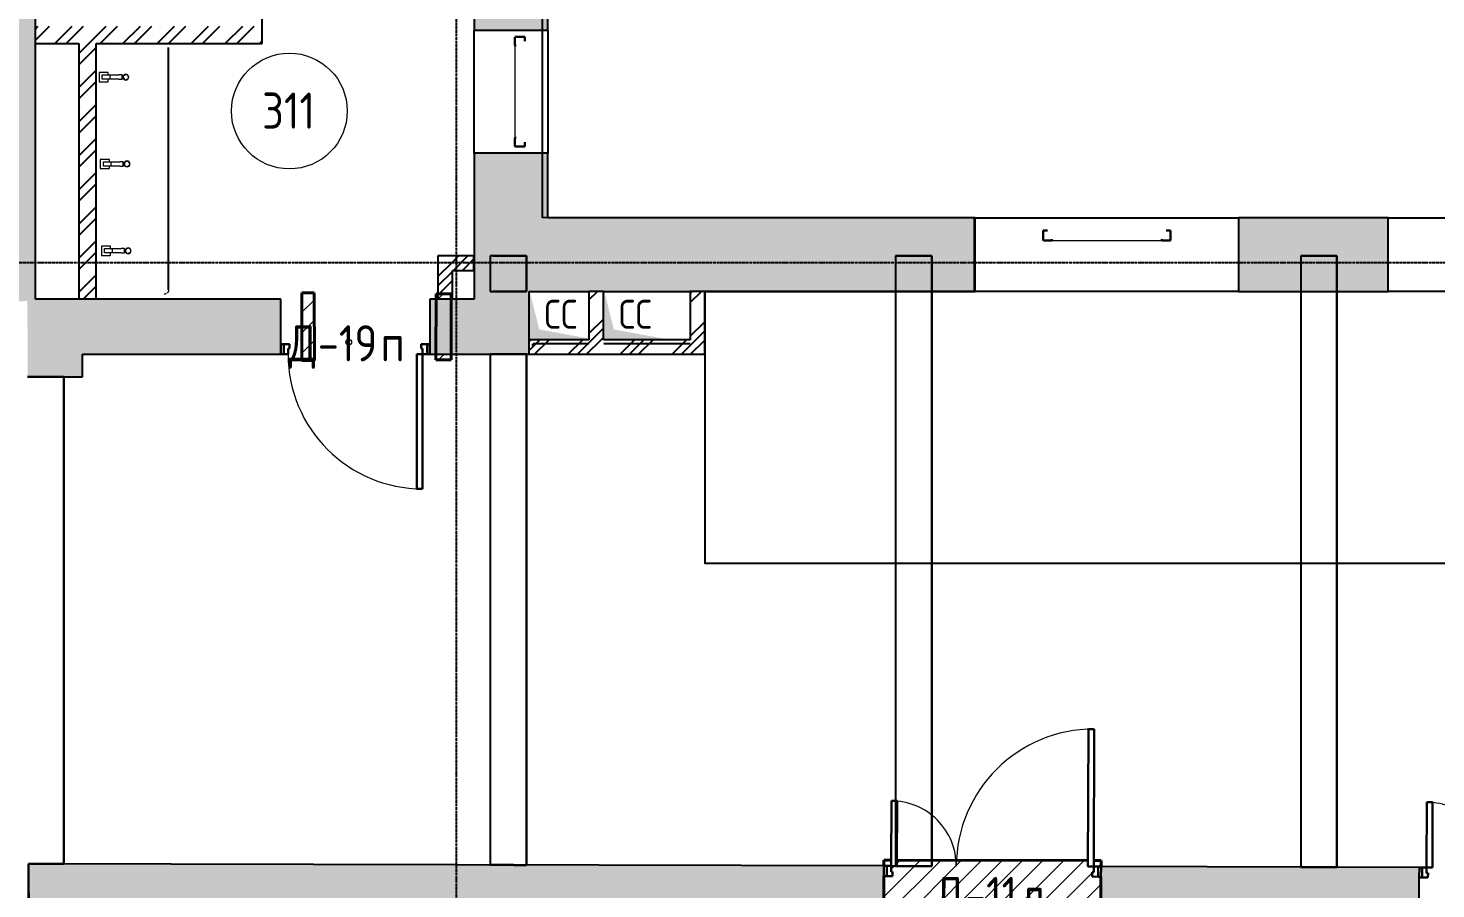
# Model space of a CAD drawing. Header units: millimetres. Extents: x -129048 to 476301, y -5853 to 215316.
# Drawn here: x 223727 to 233454, y 9079 to 15027 of the extents above; entities that cross this region are included whole.
import ezdxf

# ---------------------------------------------------------------- set-up
doc = ezdxf.new("R2010")
doc.units = ezdxf.units.MM
for name, pattern in [('ADSK_Линия сетки', [25, 20, -2.5, 0, -2.5]), ('ADSK_Сверху', [4.5, 3, -1.5]), ('ADSK_Снесено', [4.5, 3, -1.5])]:
    doc.linetypes.add(name, pattern=pattern)
for name, color, linetype, lineweight, true_color in [('_ Окна', 5, 'Continuous', 30, 0x0000ff), ('Стены внутренние', 5, 'Continuous', 18, 0x0000ff), ('Стены наружные', 1, 'ADSK_Снесено', 18, 0xff0000)]:
    doc.layers.add(name, color=color, linetype=linetype, lineweight=lineweight, true_color=true_color)
for name, color, linetype, lineweight in [('Аннотация', 7, 'Continuous', 9), ('Двери', 251, 'Continuous', 18), ('Каркас', 7, 'Continuous', 18), ('Марки дверей', 7, 'Continuous', 20), ('Марки помещений', 7, 'Continuous', 20), ('Окна', 251, 'Continuous', 18), ('Сантехника', 251, 'Continuous', 18), ('Стены', 7, 'Continuous', 18), ('Стены разрез', 7, 'Continuous', 40), ('Узлы', 7, 'Continuous', 18)]:
    doc.layers.add(name, color=color, linetype=linetype, lineweight=lineweight)
doc.styles.add('GOST Common_1', font='GOST Common_0.ttf', dxfattribs={"width": 0.9, "height": 200})
doc.styles.add('GOST Common_2', font='GOST Common_0.ttf', dxfattribs={"width": 0.9, "height": 250})
pattern_1 = [(45, (215977.25, 150), (-117.8655, 117.8655), []), (45, (216055.83, 150), (-117.8655, 117.8655), [])]
pattern_2 = [(45, (0, 0), (-70.7107, 70.7107), [])]
pattern_3 = [(45, (215977.25, 150), (-179.605, 179.605), []), (45, (216040.75, 150), (0, 359.2102), []), (45, (215913.75, 150), (0, 359.2102), [])]

# ---------------------------------------------------------------- blocks, each defined once
blk = doc.blocks.new('Витраж-тент со смещением вовне - 60мм 30 сдвиг-1466982-03 План 3-го этажа')
at = {"layer": '_ Окна', "color": 161, "linetype": 'ADSK_Сверху', "true_color": 0xaaaaff}
for p, q in [((-440, 25), (-440, -45)), ((-440, 25), (-410, 25)), ((-440, -45), (-440, 25)), ((440, 25), (410, 25)), ((440, -45), (440, 25)), ((440, -45), (440, 25)), ((-380, -45), (-440, -45)), ((-380, -35), (-380, -45)), ((380, -35), (380, -45)), ((380, -45), (440, -45))]:
    blk.add_line(p, q, dxfattribs=at)
at = {"layer": 'Окна', "color": 161, "linetype": 'ADSK_Сверху', "true_color": 0xaaaaff}
blk.add_line((-380, -45), (380, -45), dxfattribs=at)
blk = doc.blocks.new('Витраж-тент со смещением вовне - 60мм 30 сдвиг-1466941-03 План 3-го этажа')
at = {"layer": '_ Окна', "color": 161, "linetype": 'ADSK_Сверху', "true_color": 0xaaaaff}
for p, q in [((-379, 25), (-379, -45)), ((-379, 25), (-349, 25)), ((-379, -45), (-379, 25)), ((379, 25), (349, 25)), ((379, -45), (379, 25)), ((379, -45), (379, 25)), ((-319, -45), (-379, -45)), ((-319, -35), (-319, -45)), ((319, -35), (319, -45)), ((319, -45), (379, -45))]:
    blk.add_line(p, q, dxfattribs=at)
at = {"layer": 'Окна', "color": 161, "linetype": 'ADSK_Сверху', "true_color": 0xaaaaff}
blk.add_line((-319, -45), (319, -45), dxfattribs=at)
blk = doc.blocks.new('Раковина с 2-3 кранами для санузла - 500x1800 3 taps-V208-03 План 3-го этажа')
at = {"layer": 'Сантехника'}
for p, q in [((1018.1, 499.1), (1018.9, 498.2)), ((110, 196.6), (140, 196.6)), ((110, 196.6), (110, 173.6)), ((140, 196.6), (110, 196.6)), ((140, 173.6), (140, 196.6)), ((710, 204.1), (740, 204.1)), ((710, 204.1), (710, 181.1)), ((740, 204.1), (710, 204.1)), ((740, 181.1), (740, 204.1)), ((-490, 189.1), (-460, 189.1)), ((-490, 189.1), (-490, 166.1)), ((-460, 189.1), (-490, 189.1)), ((-490, 106.5), (-490, 166.1)), ((-490, 71.5), (-490, 106.5)), ((-460, 106.5), (-490, 106.5)), ((-460, 166.1), (-460, 189.1)), ((-460, 166.1), (-460, 106.5)), ((-460, 106.5), (-460, 71.5)), ((93.2, 98.7), (93.2, 39.1)), ((110, 100.6), (95.1, 100.6)), ((110, 114), (110, 173.6)), ((110, 79), (110, 114)), ((140, 114), (110, 114)), ((140, 173.6), (140, 114)), ((140, 114), (140, 79)), ((154.6, 100.6), (140, 100.6)), ((156.5, 39.1), (156.5, 98.7)), ((693.2, 106.2), (693.2, 46.6)), ((710, 108.1), (695.1, 108.1)), ((710, 121.5), (710, 181.1)), ((710, 86.5), (710, 121.5)), ((740, 121.5), (710, 121.5)), ((740, 181.1), (740, 121.5)), ((740, 121.5), (740, 86.5)), ((754.6, 108.1), (740, 108.1)), ((756.5, 46.6), (756.5, 106.2)), ((-506.8, 91.2), (-506.8, 31.6)), ((-505.3, 30.1), (-445, 30.1)), ((-490, 93.1), (-504.9, 93.1)), ((-490, 51.5), (-490, 71.5)), ((-460, 51.5), (-490, 51.5)), ((-445.4, 93.1), (-460, 93.1)), ((-460, 71.5), (-460, 51.5)), ((-443.5, 31.6), (-443.5, 91.2)), ((94.7, 37.6), (155, 37.6)), ((110, 59), (110, 79)), ((140, 59), (110, 59)), ((140, 79), (140, 59)), ((694.7, 45.1), (755, 45.1)), ((710, 66.5), (710, 86.5)), ((740, 66.5), (710, 66.5)), ((740, 86.5), (740, 66.5))]:
    blk.add_line(p, q, dxfattribs=at)
at = {"layer": 'Сантехника', "flags": 128}
for points in [[(995, 510), (996.2, 510), (997.4, 509.9), (998.6, 509.8), (999.8, 509.6), (1001, 509.4), (1002.1, 509.1)], [(1004.4, 508.5), (1005.6, 508.1), (1006.7, 507.6), (1007.8, 507.1), (1008.9, 506.6)], [(1010.9, 505.4), (1011.9, 504.8), (1012.9, 504.1), (1013.9, 503.3), (1014.8, 502.6)], [(1022, 493.1), (1022.5, 492), (1023, 490.9), (1023.4, 489.7)], [(1024.1, 487.4), (1024.3, 486.3), (1024.6, 485.1), (1024.7, 483.9), (1024.9, 482.7), (1025, 481.5), (1025, 480.3), (1025, 480)]]:
    blk.add_lwpolyline(points, dxfattribs=at)
at = {"layer": 'Сантехника'}
for centre, radius, start, end in [((-475, 215), 20, 0, 180), ((-475, 215), 20, 180, 360), ((-475, 215), 18.2, 165.15778, 180), ((-475, 215), 18.2, 180, 191.34075), ((-475, 215), 16.3, 175.36727, 180), ((-475, 215), 16.3, 175.36727, 180), ((-475, 215), 16.3, 180, 198.62064), ((-475, 215), 16.3, 180, 198.62064), ((-475, 215), 18.2, 208.98332, 219.73377), ((-475, 215), 18.2, 95.84531, 146.66266), ((-475, 215), 16.3, 216.87489, 225), ((-475, 215), 16.3, 216.87489, 225), ((-475, 215), 18.2, 225, 229.4056), ((-475, 215), 18.2, 232.75928, 242.71908), ((-475, 215), 18.2, 265.13096, 274.18327), ((-475, 215), 18.2, 85.13096, 94.18327), ((-475, 215), 18.2, 275.84531, 326.66266), ((-475, 215), 18.2, 52.75928, 62.71908), ((-475, 215), 16.3, 36.87489, 45), ((-475, 215), 16.3, 36.87489, 45), ((-475, 215), 18.2, 45, 49.4056), ((-475, 215), 18.2, 28.98332, 39.73377), ((-475, 215), 16.3, 0, 18.62064), ((-475, 215), 16.3, 0, 18.62064), ((-475, 215), 16.3, 355.36727, 360), ((-475, 215), 16.3, 355.36727, 360), ((-475, 215), 18.2, 345.15778, 360), ((-475, 215), 18.2, 0, 11.34075), ((125, 222.5), 20, 0, 180), ((125, 222.5), 20, 180, 360), ((125, 222.5), 18.2, 165.15778, 180), ((125, 222.5), 18.2, 180, 191.34075), ((125, 222.5), 16.3, 175.36727, 180), ((125, 222.5), 16.3, 175.36727, 180), ((125, 222.5), 16.3, 180, 198.62064), ((125, 222.5), 16.3, 180, 198.62064), ((125, 222.5), 18.2, 208.98332, 219.73377), ((125, 222.5), 18.2, 95.84531, 146.66266), ((125, 222.5), 16.3, 216.87489, 225), ((125, 222.5), 16.3, 216.87489, 225), ((125, 222.5), 18.2, 225, 229.4056), ((125, 222.5), 18.2, 232.75928, 242.71908), ((125, 222.5), 18.2, 265.13096, 274.18327), ((125, 222.5), 18.2, 85.13096, 94.18327), ((125, 222.5), 18.2, 275.84531, 326.66266), ((125, 222.5), 18.2, 52.75928, 62.71908), ((125, 222.5), 16.3, 36.87489, 45), ((125, 222.5), 16.3, 36.87489, 45), ((125, 222.5), 18.2, 45, 49.4056), ((125, 222.5), 18.2, 28.98332, 39.73377), ((125, 222.5), 16.3, 0, 18.62064), ((125, 222.5), 16.3, 0, 18.62064), ((125, 222.5), 16.3, 355.36727, 360), ((125, 222.5), 16.3, 355.36727, 360), ((125, 222.5), 18.2, 345.15778, 360), ((125, 222.5), 18.2, 0, 11.34075), ((725, 230), 20, 0, 180), ((725, 230), 20, 180, 360), ((725, 230), 18.2, 165.15778, 180), ((725, 230), 18.2, 180, 191.34075), ((725, 230), 16.3, 175.36727, 180), ((725, 230), 16.3, 175.36727, 180), ((725, 230), 16.3, 180, 198.62064), ((725, 230), 16.3, 180, 198.62064), ((725, 230), 18.2, 208.98332, 219.73377), ((725, 230), 18.2, 95.84531, 146.66266), ((725, 230), 16.3, 216.87489, 225), ((725, 230), 16.3, 216.87489, 225), ((725, 230), 18.2, 225, 229.4056), ((725, 230), 18.2, 232.75928, 242.71908), ((725, 230), 18.2, 265.13096, 274.18327), ((725, 230), 18.2, 85.13096, 94.18327), ((725, 230), 18.2, 275.84531, 326.66266), ((725, 230), 18.2, 52.75928, 62.71908), ((725, 230), 16.3, 36.87489, 45), ((725, 230), 16.3, 36.87489, 45), ((725, 230), 18.2, 45, 49.4056), ((725, 230), 18.2, 28.98332, 39.73377), ((725, 230), 16.3, 0, 18.62064), ((725, 230), 16.3, 0, 18.62064), ((725, 230), 16.3, 355.36727, 360), ((725, 230), 16.3, 355.36727, 360), ((725, 230), 18.2, 345.15778, 360), ((725, 230), 18.2, 0, 11.34075), ((95.1, 98.7), 1.87, 90, 180), ((95.1, 98.7), 1.87, 120, 150), ((95.1, 98.7), 1.87, 120, 150), ((95.1, 98.7), 1.87, 120, 150), ((154.6, 98.7), 1.87, 0, 90), ((154.6, 98.7), 1.87, 30, 60), ((154.6, 98.7), 1.87, 30, 60), ((154.6, 98.7), 1.87, 30, 60), ((695.1, 106.2), 1.87, 90, 180), ((695.1, 106.2), 1.87, 120, 150), ((695.1, 106.2), 1.87, 120, 150), ((695.1, 106.2), 1.87, 120, 150), ((754.6, 106.2), 1.87, 0, 90), ((754.6, 106.2), 1.87, 30, 60), ((754.6, 106.2), 1.87, 30, 60), ((754.6, 106.2), 1.87, 30, 60), ((-504.9, 91.2), 1.87, 90, 180), ((-505.3, 31.6), 1.49, 180, 270), ((-504.9, 91.2), 1.87, 120, 150), ((-504.9, 91.2), 1.87, 120, 150), ((-504.9, 91.2), 1.87, 120, 150), ((-445.4, 91.2), 1.87, 0, 90), ((-445, 31.6), 1.49, 270, 360), ((-445.4, 91.2), 1.87, 30, 49.98665), ((-445.4, 91.2), 1.87, 30, 49.98665), ((-445.4, 91.2), 1.87, 30, 49.98665), ((94.7, 39.1), 1.49, 180, 270), ((155, 39.1), 1.49, 270, 360), ((694.7, 46.6), 1.49, 180, 270), ((755, 46.6), 1.49, 270, 360)]:
    blk.add_arc(centre, radius, start, end, dxfattribs=at)
blk = doc.blocks.new('Новые проёмы 3 этаж - Новые проёмы 3 этаж-1676495-03 План 3-го этажа')
at = {"layer": 'Стены'}
h = blk.add_hatch(dxfattribs=at)
h.set_pattern_fill('FP_4', color=256, style=0, pattern_type=2)
h.set_pattern_definition(pattern_2)
h.paths.add_polyline_path([(9642.1, 12579.8), (9727.7, 12580.2), (9725.5, 13046.3), (9642.1, 13046.3), (9642.1, 12622.9)])
h.paths.add_polyline_path([(10566.1, 12584.2), (10672.1, 12584.6), (10672.1, 12622.9), (10566.3, 12622.9)])
h.paths.add_polyline_path([(10568.5, 13002.9), (10672.1, 13002.9), (10672.1, 13041), (10568.7, 13041.6)])
h = blk.add_hatch(dxfattribs=at)
h.set_pattern_fill('FP_4', color=256, style=0, pattern_type=2)
h.set_pattern_definition(pattern_2)
h.paths.add_polyline_path([(15162.3, 8686), (15162.3, 9012.7), (15103.2, 9012.8), (15103.2, 9042.8), (15113.2, 9042.8), (15113.2, 9082.8), (15073.3, 9082.9), (15073.3, 9125.3), (13753.5, 9127), (13753.3, 9086.4), (13713.3, 9086), (13713.3, 9046.5), (13723.2, 9046.5), (13723.2, 9016.5), (13663.2, 9016.6), (13663.5, 8690.6), (14193.2, 8690.7), (14440, 8686)])
h.paths.add_polyline_path([(15163.3, 9082.7), (15162.3, 9125.2), (15113.5, 9125.2), (15113.3, 9082.8), (15162.3, 9082.7)])
h.paths.add_polyline_path([(13713.3, 9086.5), (13713.3, 9127), (13663.5, 9127.1), (13663.5, 9086.6), (13713.2, 9086.5)])
at = {"layer": 'Стены разрез'}
for p, q in [((9725.5, 13046.3), (9642.1, 13046.8)), ((9642.1, 13046.8), (9642.1, 12579.8)), ((9727.7, 12580.2), (9725.5, 13046.3)), ((10568.7, 13041.6), (10566.1, 12584.2)), ((10672.1, 13041), (10568.7, 13041.6)), ((10672.1, 12584.6), (10672.1, 13041)), ((9642.1, 12579.8), (9727.7, 12580.2)), ((10566.1, 12584.2), (10672.1, 12584.6)), ((13663.5, 9127.1), (13663.3, 9086.6)), ((13713.5, 9127), (13663.5, 9127.1)), ((15073.5, 9125.3), (13753.5, 9127)), ((15163.5, 9125.2), (15113.5, 9125.2)), ((15163.3, 9082.7), (15163.5, 9125.2)), ((13663.2, 9016.6), (13662.3, 8690.6)), ((15162.3, 8686), (15163.2, 9012.7))]:
    blk.add_line(p, q, dxfattribs=at)
blk = doc.blocks.new('AC_Дверь_Однопольная - Д-19п 1030х2200h-1983139-03 План 3-го этажа')
at = {"layer": 'Двери', "lineweight": 30}
for p, q in [((-465, 1120), (-425, 1120)), ((-465, 190), (-465, 1120)), ((-425, 1120), (-425, 190)), ((-515, 190), (-495, 190)), ((-515, 120), (-515, 190)), ((-495, 120), (-515, 120)), ((-495, 190), (-465, 190)), ((-495, 120), (-495, 190)), ((-495, 190), (-495, 120)), ((-455, 120), (-495, 120)), ((-425, 190), (-465, 190)), ((-465, 190), (-465, 150)), ((-465, 150), (-455, 150)), ((-455, 150), (-455, 120)), ((455, 150), (465, 150)), ((455, 120), (455, 150)), ((495, 120), (455, 120)), ((465, 190), (495, 190)), ((465, 150), (465, 190)), ((495, 190), (495, 120)), ((495, 190), (515, 190)), ((495, 120), (495, 190)), ((515, 120), (495, 120)), ((515, 190), (515, 120))]:
    blk.add_line(p, q, dxfattribs=at)
at = {"layer": 'Двери'}
blk.add_arc((-465, 190), 930, 0, 90, dxfattribs=at)
blk = doc.blocks.new('AC_Дверь_Двупольная - Д-11л 1500х2200h-2039728-03 План 3-го этажа')
at = {"layer": 'Двери', "lineweight": 30}
for p, q in [((700, 1140), (660, 1140)), ((660, 1140), (660, 190)), ((700, 190), (700, 1140)), ((-700, 640), (-660, 640)), ((-700, 190), (-700, 640)), ((-660, 640), (-660, 190)), ((-750, 190), (-730, 190)), ((-750, 120), (-750, 190)), ((-730, 120), (-750, 120)), ((-730, 190), (-700, 190)), ((-730, 120), (-730, 190)), ((-730, 190), (-730, 120)), ((-690, 120), (-730, 120)), ((-660, 190), (-700, 190)), ((-700, 190), (-700, 150)), ((-700, 150), (-690, 150)), ((-690, 150), (-690, 120)), ((660, 190), (700, 190)), ((700, 150), (690, 150)), ((690, 150), (690, 120)), ((690, 120), (730, 120)), ((730, 190), (700, 190)), ((700, 190), (700, 150)), ((730, 120), (730, 190)), ((750, 190), (730, 190)), ((730, 190), (730, 120)), ((730, 120), (750, 120)), ((750, 120), (750, 190))]:
    blk.add_line(p, q, dxfattribs=at)
at = {"layer": 'Двери'}
for centre, radius, start, end in [((700, 190), 950, 90, 180), ((-700, 190), 450, 360, 90)]:
    blk.add_arc(centre, radius, start, end, dxfattribs=at)
blk = doc.blocks.new('ADSK_Марка_Помещение_ОдноЗначение - Номер-247393-03 План 3-го этажа')
at = {"layer": 'Марки помещений'}
blk.add_circle((0, 0), 4, dxfattribs=at)
blk = doc.blocks.new('ADSK_Марка_Дверь - Типоразмер_ADSK_Марка-58376-03 План 3-го этажа')
at = {"layer": 'Марки дверей', "lineweight": 9}
blk.add_circle((0, 0), 0.2, dxfattribs=at)

msp = doc.modelspace()

# ---------------------------------------------------------------- hatches: boundary and pattern name
at = {"layer": 'Стены внутренние', "lineweight": 25, "true_color": 0x636466}
for points in [[(223449.14749, 13152.88081), (223778.06184, 13152.88081), (223778.06184, 20558.63165), (223398.06184, 20558.63165), (223398.06184, 13152.88081), (223448.75693, 13152.88081)], [(227132.38985, 12772.88081), (227188.57231, 12772.88081), (227188.57231, 13206.63165), (226808.57231, 13206.63165), (226808.57231, 12772.88081), (227060.77879, 12772.88081)], [(223723.67543, 12616.29407), (224103.6747, 12617.03954), (224103.36898, 12772.88081), (223724.53323, 12772.88081), (223723.67543, 12760.09331), (223723.39334, 12760.09091), (223723.67543, 12617.03954)], [(223742.75794, 2889.13153), (224122.7572, 2889.877), (224110.2776, 9251.26425), (223730.27489, 9252.26871), (223742.688, 2924.77845)]]:
    msp.add_hatch(color=251, dxfattribs=at).paths.add_polyline_path(points)
h = msp.add_hatch(dxfattribs=at)
h.set_pattern_fill('FP_2', color=251, style=0, pattern_type=2)
h.set_pattern_definition(pattern_1)
h.paths.add_polyline_path([(223778.06184, 14920.11752), (225345.06184, 14920.11752), (225345.06184, 15040.11752), (223778.06184, 15040.11752)])
h = msp.add_hatch(dxfattribs=at)
h.set_pattern_fill('FP_2', color=251, style=0, pattern_type=2)
h.set_pattern_definition(pattern_1)
h.paths.add_polyline_path([(224198.06184, 13152.88081), (224198.06184, 14920.11752), (224078.06184, 14920.11752), (224078.06184, 13152.88081)])
h = msp.add_hatch(dxfattribs=at)
h.set_pattern_fill('FP_1', color=251, style=0, pattern_type=2)
h.set_pattern_definition(pattern_3)
h.paths.add_polyline_path([(226649.34328, 13152.88081), (226658.57231, 13152.88081), (226658.57231, 13452.88081), (226558.57231, 13452.88081), (226558.57231, 13191.53895), (226649.34328, 13191.03137)])
h = msp.add_hatch(dxfattribs=at)
h.set_pattern_fill('FP_1', color=251, style=0, pattern_type=2)
h.set_pattern_definition(pattern_3)
h.paths.add_polyline_path([(226807.57231, 13352.88081), (226807.57231, 13452.88081), (226658.57231, 13452.88081), (226658.57231, 13352.88081)])
h = msp.add_hatch(color=251, dxfattribs=at)
h.paths.add_polyline_path([(226808.57231, 12772.88081), (226808.57231, 13152.88081), (226503.36898, 13152.88081), (226503.36898, 12772.88081)])
h.paths.add_polyline_path([(223724.64231, 12772.88081), (225473.36898, 12772.88081), (225473.36898, 13152.88081), (223398.06184, 13152.88081), (223398.06184, 13137.32784), (223721.39888, 13140.08773), (223724.53323, 12772.88081)])
h = msp.add_hatch(dxfattribs=at)
h.set_pattern_fill('FP_1', color=251, style=0, pattern_type=2)
h.set_pattern_definition(pattern_3)
h.paths.add_polyline_path([(227702.49042, 12872.88081), (227702.49042, 13206.63165), (227602.49042, 13206.63165), (227602.49042, 12872.88081), (227638.57231, 12872.88081)])
h = msp.add_hatch(dxfattribs=at)
h.set_pattern_fill('FP_1', color=251, style=0, pattern_type=2)
h.set_pattern_definition(pattern_3)
h.paths.add_polyline_path([(228402.41782, 12872.88081), (228402.41782, 13206.63165), (228302.41782, 13206.63165), (228302.41782, 12872.88081)])
h = msp.add_hatch(dxfattribs=at)
h.set_pattern_fill('FP_1', color=251, style=0, pattern_type=2)
h.set_pattern_definition(pattern_3)
h.paths.add_polyline_path([(228365.36947, 12772.88081), (228402.41782, 12772.88081), (228402.41782, 12872.88081), (227188.57231, 12872.88081), (227188.57231, 12772.88081), (228333.71908, 12772.88081)])
h = msp.add_hatch(color=251, dxfattribs=at)
h.paths.add_polyline_path([(258100.31958, 8781.41711), (258097.49102, 9161.42592), (251920.51599, 9177.7535), (251919.51154, 8797.75483), (258042.55858, 8781.56979)])
h.paths.add_polyline_path([(250419.51678, 8801.71976), (250420.3362, 9181.71844), (243349.51668, 9200.40921), (243348.51223, 8820.41054), (249544.59255, 8804.03245)])
h.paths.add_polyline_path([(241848.51747, 8824.37547), (241849.33689, 9204.37414), (234840.12747, 9222.90206), (234840.12747, 8842.90073), (241580.63653, 8825.08356)])
h.paths.add_polyline_path([(233339.12826, 8846.86832), (233339.94768, 9226.86699), (231140.59406, 9232.68103), (231139.58961, 8852.68236), (232774.02347, 8848.36206)])
h.paths.add_polyline_path([(229639.59485, 8856.64729), (229640.41427, 9236.64596), (224110.2776, 9251.26425), (224111.02308, 8871.26096), (227566.26747, 8862.12771)])
at = {"layer": 'Стены наружные', "linetype": 'Continuous', "lineweight": 25, "true_color": 0x636466}
h = msp.add_hatch(color=251, dxfattribs=at)
h.paths.add_polyline_path([(227188.57231, 13716.63165), (227318.57231, 13716.63165), (227318.57231, 14162.97485), (226808.57231, 14162.97485), (226808.57231, 13716.63165), (227060.60543, 13716.63165)])
h.paths.add_polyline_path([(226808.57231, 15012.97485), (227318.57231, 15012.97485), (227318.57231, 20558.63165), (226808.57231, 20558.63165), (226808.57231, 15413.91842)])
h = msp.add_hatch(color=251, dxfattribs=at)
h.paths.add_polyline_path([(254427.14149, 13206.63165), (255229.15905, 13206.63165), (255229.15905, 13716.63165), (251806.06998, 13716.63165), (251806.06998, 13206.63165), (253259.2774, 13206.63165)])
h.paths.add_polyline_path([(249008.09108, 13206.63165), (249986.06998, 13206.63165), (249986.06998, 13716.63165), (249008.09108, 13716.63165), (249008.09108, 13248.53001)])
h.paths.add_polyline_path([(246252.09288, 13206.63165), (247188.09108, 13206.63165), (247188.09108, 13716.63165), (246156.10822, 13716.63165), (246156.10822, 13206.63165)])
h.paths.add_polyline_path([(243916.3647, 13206.63165), (244336.10822, 13206.63165), (244336.10822, 13716.63165), (243368.65474, 13716.63165), (243368.65474, 13206.63165), (243913.88016, 13206.63165)])
h.paths.add_polyline_path([(241548.65474, 13206.63165), (241548.65474, 13716.63165), (240529.62117, 13716.63165), (240529.62117, 13206.63165)])
h.paths.add_polyline_path([(238709.62117, 13206.63165), (238709.62117, 13716.63165), (237735.92104, 13716.63165), (237735.92104, 13206.63165), (238077.04426, 13206.63165)])
h.paths.add_polyline_path([(235915.92104, 13206.63165), (235915.92104, 13716.63165), (234944.11719, 13716.63165), (234944.11719, 13206.63165), (235313.76225, 13206.63165)])
h.paths.add_polyline_path([(233124.11719, 13206.63165), (233124.11719, 13716.63165), (232090.15842, 13716.63165), (232090.15842, 13206.63165), (232237.72382, 13206.63165)])
h.paths.add_polyline_path([(228302.41782, 13206.63165), (230270.15842, 13206.63165), (230270.15842, 13716.63165), (226808.57231, 13716.63165), (226808.57231, 13206.63165), (228104.16491, 13206.63165)])
at = {"layer": 'Узлы', "lineweight": 25, "true_color": 0x636466}
for points in [[(227566.26747, 12874.21001), (227638.57231, 12874.21001), (227259.28299, 12944.92068), (227192.50528, 13206.63165), (227188.57231, 13206.63165), (227188.57231, 12874.21001), (227259.28299, 12874.21001)], [(227709.32138, 12874.21001), (228153.57231, 12874.21001), (227774.28299, 12944.92068), (227708.92912, 13206.63165), (227703.57231, 13206.63165), (227703.57231, 12874.21001)]]:
    msp.add_hatch(color=251, dxfattribs=at).paths.add_polyline_path(points)

# ---------------------------------------------------------------- linework, layer by layer
at = {"linetype": 'ADSK_Линия сетки', "lineweight": 25}
for p, q in [((226687.16465, -2825.79407), (226687.16465, 21818.8012)), ((204891.02955, 13406.78828), (273118.97256, 13406.78828))]:
    msp.add_line(p, q, dxfattribs=at)
at = {"color": 251, "lineweight": 25, "true_color": 0x636466}
msp.add_line((224698.06184, 13217.88081), (224698.06184, 14893.92262), dxfattribs=at)
msp.add_lwpolyline([(227282.49042, 21068.63165), (227278.57231, 13720.1816), (230264.82808, 13716.63165), (230264.82808, 13206.63165), (228402.41782, 13206.63165), (228402.41782, 11328.12025), (251770.02309, 11328.12025), (251770.02309, 13716.63165), (254719.15905, 13716.63165), (254706.9581, 21084.05859), (247294.27031, 21084.05859), (247294.27031, 43675.12698), (234433.08966, 43675.12698), (234433.08966, 21068.63165), (227282.49042, 21068.63165)], dxfattribs=at)
at = {"layer": 'Каркас', "color": 251, "linetype": 'ADSK_Сверху', "lineweight": 25, "true_color": 0x636466}
for p, q in [((227170.73207, 13453.70764), (226920.73207, 13453.70764)), ((226920.73207, 13453.70764), (226920.73207, 13206.63165)), ((226938.89885, 13453.70764), (227170.73207, 13453.70764)), ((227170.73207, 13206.63165), (227170.73207, 13453.70764)), ((227170.73207, 13453.70764), (227170.73207, 13206.63165)), ((229970.73207, 13453.70764), (229720.73207, 13453.70764)), ((229720.73207, 13453.70764), (229970.73207, 13453.70764)), ((229720.73207, 13453.70764), (229720.73207, 9236.43415)), ((229720.73207, 13453.70764), (229720.73207, 9236.43415)), ((229970.73207, 9235.77333), (229970.73207, 13453.70764)), ((229970.73207, 13453.70764), (229970.73207, 9235.77333)), ((232770.73207, 13453.70764), (232520.73207, 13453.70764)), ((232520.73207, 13453.70764), (232770.73207, 13453.70764)), ((232520.73207, 13453.70764), (232520.73207, 9229.03291)), ((232520.73207, 13453.70764), (232520.73207, 9229.03291)), ((232770.73207, 9228.37209), (232770.73207, 13453.70764)), ((232770.73207, 13453.70764), (232770.73207, 9228.37209)), ((226920.73207, 13206.63165), (227170.73207, 13206.63165)), ((227170.73207, 13206.63165), (226938.89885, 13206.63165)), ((227170.73207, 12772.88081), (226920.73207, 12772.88081)), ((226920.73207, 12772.88081), (226920.73207, 9243.83538)), ((226920.73207, 12772.88081), (226920.73207, 9243.83538)), ((226920.73207, 12772.88081), (227170.73207, 12772.88081)), ((227170.73207, 9243.17456), (227170.73207, 12772.88081)), ((227170.73207, 12772.88081), (227170.73207, 9243.17456)), ((223972.8982, 12616.78298), (223723.67543, 12616.29407)), ((223723.67543, 12616.29407), (223972.8982, 12616.78298)), ((223972.8982, 9251.62739), (223972.8982, 12616.78298)), ((223972.8982, 12616.78298), (223972.8982, 9251.62739)), ((223730.59953, 9086.78828), (223730.27489, 9252.26871)), ((223730.27489, 9252.26871), (223972.8982, 9251.62739)), ((223972.8982, 9251.62739), (223730.27489, 9252.26871)), ((223730.27489, 9252.26871), (223730.59953, 9086.78828)), ((226920.73207, 9243.83538), (227170.73207, 9243.17456)), ((227170.73207, 9243.17456), (226920.73207, 9243.83538)), ((229720.73207, 9236.43415), (229970.73207, 9235.77333)), ((229970.73207, 9235.77333), (229720.73207, 9236.43415)), ((232520.73207, 9229.03291), (232770.73207, 9228.37209)), ((232770.73207, 9228.37209), (232520.73207, 9229.03291)), ((223731.18806, 8786.78828), (223730.59953, 9086.78828)), ((223730.59953, 9086.78828), (223731.18806, 8786.78828))]:
    msp.add_line(p, q, dxfattribs=at)
at = {"layer": 'Стены внутренние', "color": 251, "lineweight": 25, "true_color": 0x636466}
for p, q in [((223778.06184, 13152.88081), (223778.06184, 20558.63165)), ((225345.06184, 14920.11752), (225345.06184, 15240.13081)), ((223778.06184, 14920.11752), (224078.06184, 14920.11752)), ((224078.06184, 14920.11752), (224078.06184, 13152.88081)), ((224198.06184, 13152.88081), (224198.06184, 14920.11752)), ((224198.06184, 14920.11752), (225345.06184, 14920.11752)), ((226558.57231, 13452.88081), (226558.57231, 13152.88081)), ((226807.57231, 13452.88081), (226558.57231, 13452.88081)), ((226807.57231, 13352.88081), (226807.57231, 13452.88081)), ((226658.57231, 13152.88081), (226658.57231, 13352.88081)), ((226658.57231, 13352.88081), (226807.57231, 13352.88081)), ((225473.36898, 13152.88081), (223778.06184, 13152.88081)), ((225473.36898, 12842.88081), (225473.36898, 13152.88081)), ((226808.57231, 13152.88081), (226503.36898, 13152.88081)), ((226503.36898, 13152.88081), (226503.36898, 12842.88081)), ((226808.57231, 13206.63165), (226808.57231, 13152.88081)), ((227188.57231, 12772.88081), (227188.57231, 13206.63165)), ((227602.49042, 13206.63165), (227602.49042, 12872.88081)), ((227702.49042, 13206.63165), (227602.49042, 13206.63165)), ((227702.49042, 12872.88081), (227702.49042, 13206.63165)), ((228302.41782, 13206.63165), (228302.41782, 12872.88081)), ((228402.41782, 13206.63165), (228302.41782, 13206.63165)), ((228402.41782, 12772.88081), (228402.41782, 13206.63165)), ((227602.49042, 12872.88081), (227188.57231, 12872.88081)), ((228302.41782, 12872.88081), (227702.49042, 12872.88081)), ((224103.36898, 12772.88081), (225473.36898, 12772.88081)), ((224103.6747, 12617.03954), (224103.36898, 12772.88081)), ((226503.36898, 12772.88081), (228402.41782, 12772.88081)), ((223723.67543, 12616.29407), (224103.6747, 12617.03954)), ((223730.27489, 9252.26871), (223734.54253, 7076.8724)), ((229640.5993, 9236.64596), (223730.27489, 9252.26871)), ((229639.59485, 8856.64729), (229640.41427, 9166.64621)), ((231140.40903, 9162.68128), (231139.58961, 8852.68236)), ((233340.13271, 9226.86699), (231140.59406, 9232.68103)), ((233339.12826, 8846.86832), (233339.94768, 9156.86724))]:
    msp.add_line(p, q, dxfattribs=at)
at = {"layer": 'Стены внутренние', "color": 251, "linetype": 'ADSK_Сверху', "lineweight": 25, "true_color": 0x636466}
for p, q in [((227602.49042, 12843.84342), (227214.57231, 12843.84342)), ((227214.57231, 12832.02567), (227214.57231, 12843.84342)), ((228302.41782, 12843.84342), (227702.49042, 12843.84342))]:
    msp.add_line(p, q, dxfattribs=at)
at = {"layer": 'Стены наружные', "color": 251, "linetype": 'Continuous', "lineweight": 25, "true_color": 0x636466}
for p, q in [((227318.57231, 15012.97485), (227318.57231, 21068.63165)), ((226808.57231, 18864.11752), (226808.57231, 15012.97485)), ((226808.57231, 15012.97485), (227318.57231, 15012.97485)), ((226808.57231, 14162.97485), (226808.57231, 15012.97485)), ((227318.57231, 15012.97485), (227318.57231, 14162.97485)), ((227318.57231, 14162.97485), (226808.57231, 14162.97485)), ((226808.57231, 14162.97485), (226808.57231, 13206.63165)), ((227318.57231, 13716.63165), (227318.57231, 14162.97485)), ((230270.15842, 13716.63165), (227318.57231, 13716.63165)), ((230270.15842, 13206.63165), (230270.15842, 13716.63165)), ((230270.15842, 13716.63165), (232090.15842, 13716.63165)), ((233124.11719, 13716.63165), (232090.15842, 13716.63165)), ((232090.15842, 13716.63165), (232090.15842, 13206.63165)), ((233124.11719, 13206.63165), (233124.11719, 13716.63165)), ((233124.11719, 13716.63165), (234944.11719, 13716.63165)), ((227188.57231, 13206.63165), (227602.49042, 13206.63165)), ((227702.49042, 13206.63165), (228302.41782, 13206.63165)), ((228402.41782, 13206.63165), (230270.15842, 13206.63165)), ((232090.15842, 13206.63165), (230270.15842, 13206.63165)), ((232090.15842, 13206.63165), (233124.11719, 13206.63165)), ((234944.11719, 13206.63165), (233124.11719, 13206.63165))]:
    msp.add_line(p, q, dxfattribs=at)

# ---------------------------------------------------------------- block references
at = {"layer": '_ Окна', "color": 251, "linetype": 'ADSK_Сверху', "lineweight": 25, "true_color": 0x636466, "rotation": 270.0000000000003}
msp.add_blockref('Витраж-тент со смещением вовне - 60мм 30 сдвиг-1466941-03 План 3-го этажа', (227134.34603, 14587.97485), dxfattribs=at)
at = {"layer": '_ Окна', "color": 251, "linetype": 'ADSK_Сверху', "lineweight": 25, "true_color": 0x636466}
msp.add_blockref('Витраж-тент со смещением вовне - 60мм 30 сдвиг-1466982-03 План 3-го этажа', (231180.15842, 13603.58859), dxfattribs=at)
at = {"layer": 'Двери', "color": 251, "lineweight": 25, "true_color": 0x636466}
for name, p, rotation in [('AC_Дверь_Однопольная - Д-19п 1030х2200h-1983139-03 План 3-го этажа', (225988.36898, 12962.88081), 180), ('AC_Дверь_Двупольная - Д-11л 1500х2200h-2039728-03 План 3-го этажа', (230390.09445, 9044.66416), 359.8485505277052), ('AC_Дверь_Двупольная - Д-11л 1500х2200h-2039728-03 План 3-го этажа', (234089.62786, 9034.88519), 359.8485505277052)]:
    msp.add_blockref(name, p, dxfattribs=dict(at, rotation=rotation))
at = {"layer": 'Марки дверей', "color": 251, "lineweight": 25, "true_color": 0x636466, "xscale": 99.99999999999993, "yscale": 99.99999999999993, "zscale": 99.99999999999993}
msp.add_blockref('ADSK_Марка_Дверь - Типоразмер_ADSK_Марка-58376-03 План 3-го этажа', (225942.21174, 12856.71918), dxfattribs=at)
at = {"layer": 'Марки помещений', "color": 251, "lineweight": 25, "true_color": 0x636466, "xscale": 99.99999999999993, "yscale": 99.99999999999993, "zscale": 99.99999999999993}
msp.add_blockref('ADSK_Марка_Помещение_ОдноЗначение - Номер-247393-03 План 3-го этажа', (225532.41359, 14453.88357), dxfattribs=at)
at = {"layer": 'Сантехника', "color": 251, "lineweight": 25, "true_color": 0x636466, "rotation": 269.9999999999999}
msp.add_blockref('Раковина с 2-3 кранами для санузла - 500x1800 3 taps-V208-03 План 3-го этажа', (224188.06184, 14212.88081), dxfattribs=at)
at = {"layer": 'Стены', "color": 251, "lineweight": 25, "true_color": 0x636466}
msp.add_blockref('Новые проёмы 3 этаж - Новые проёмы 3 этаж-1676495-03 План 3-го этажа', (215977.2543, 150), dxfattribs=at)

# ---------------------------------------------------------------- texts
at = {"layer": 'Аннотация', "color": 251, "lineweight": 25, "true_color": 0x636466, "char_height": 200, "width": 317.46825, "attachment_point": 1, "style": 'GOST Common_1'}
for insert in [(227293.90469, 13149.53014), (227808.90469, 13149.53014)]:
    msp.add_mtext('СС', dxfattribs=dict(at, insert=insert))
at = {"layer": 'Марки дверей', "color": 251, "lineweight": 25, "true_color": 0x636466, "char_height": 250, "attachment_point": 1, "style": 'GOST Common_2'}
for s, insert, width in [('\\fGOST Common|b0|i0|c204|p34|;\\W.9;Д', (225526.23247, 12973.73227), 245.316375), ('-19', (225728.63872, 12973.73227), 526.7086875), ('\\fGOST Common|b0|i0|c204|p34|;\\W.9;п', (226163.21684, 12973.73227), 194.8100625), ('\\fGOST Common|b0|i0|c204|p34|;\\W.9;Д', (229997.96518, 9161.67725), 245.316375), ('-11', (230200.37143, 9161.67725), 468.9871875), ('\\fGOST Common|b0|i0|c204|p34|;\\W.9;л', (230587.32455, 9161.67725), 194.8100625)]:
    msp.add_mtext(s, dxfattribs=dict(at, insert=insert, width=width))
at = {"layer": 'Марки помещений', "color": 251, "lineweight": 25, "true_color": 0x636466, "insert": (225343.85633, 14581.60864), "char_height": 250, "width": 468.9871875, "attachment_point": 1, "style": 'GOST Common_2'}
msp.add_mtext('311', dxfattribs=at)

doc.saveas('drawing.dxf')
